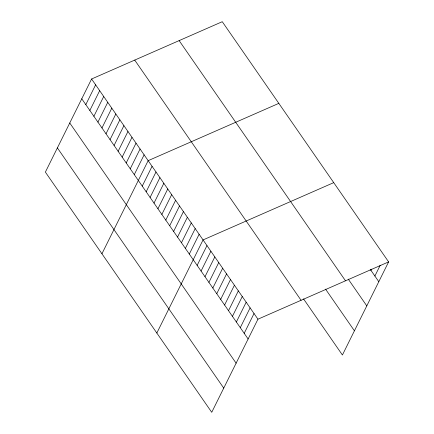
<?xml version="1.0" encoding="UTF-8"?>
<svg xmlns="http://www.w3.org/2000/svg" width="434" height="434" viewBox="0 0 434 434"><rect width="100%" height="100%" fill="white"/><g stroke="black" fill="none" stroke-linecap="round" stroke-linejoin="round"><path stroke-width="0.65" d="M91.59 78.993L45.375 172.103L211.732 412.3L257.953 319.191L388.625 261.897L222.268 21.7L91.59 78.993L257.953 319.191M85.807 104.627L95.632 84.831M89.843 110.458L99.674 90.663M93.885 116.29L103.715 96.494M97.927 122.128L107.751 102.326M101.968 127.959L111.793 108.164M106.004 133.791L115.835 113.996M110.046 139.623L119.876 119.827M114.088 145.461L123.912 125.665M118.129 151.292L127.954 131.497M122.166 157.124L131.996 137.328M126.207 162.956L136.032 143.16M130.249 168.793L140.073 148.998M134.285 174.625L144.115 154.829M101.936 253.771L148.157 160.661L278.829 103.368M142.249 186.121L152.074 166.325M146.171 191.785L155.996 171.983M150.093 197.443L159.918 177.647M154.016 203.107L163.84 183.311M157.933 208.77L167.763 188.969M161.855 214.429L171.685 194.633M165.777 220.092L175.602 200.296M169.699 225.756L179.524 205.955M173.622 231.414L183.446 211.618M177.539 237.078L187.369 217.282M181.461 242.742L191.291 222.94M185.383 248.4L195.213 228.604M189.305 254.064L199.13 234.268M156.837 333.035L203.052 239.926L333.73 182.633M197.15 265.386L206.975 245.59M201.067 271.049L210.897 251.253M204.989 276.708L214.819 256.912M208.911 282.371L218.736 262.575M212.834 288.035L222.658 268.239M216.756 293.693L226.581 273.897M220.678 299.357L230.503 279.561M224.595 305.021L234.425 285.225M228.517 310.679L238.347 290.883M232.44 316.343L242.264 296.547M236.362 322.006L246.186 302.21M240.284 327.665L250.109 307.869M244.201 333.328L254.031 313.532M370.956 270.371L371.553 269.172M374.878 276.035L380.238 265.234M388.625 261.897L342.41 355.007L303.55 298.901M370.245 269.34L378.801 281.693M348.252 279.122L366.79 305.889M179.144 40.606L345.502 280.803M325.543 289.12L354.415 330.811M134.714 60.087L301.077 300.285M81.766 98.789L248.123 338.992M69.755 122.985L236.118 363.182M57.386 147.907L223.743 388.11"/></g></svg>
